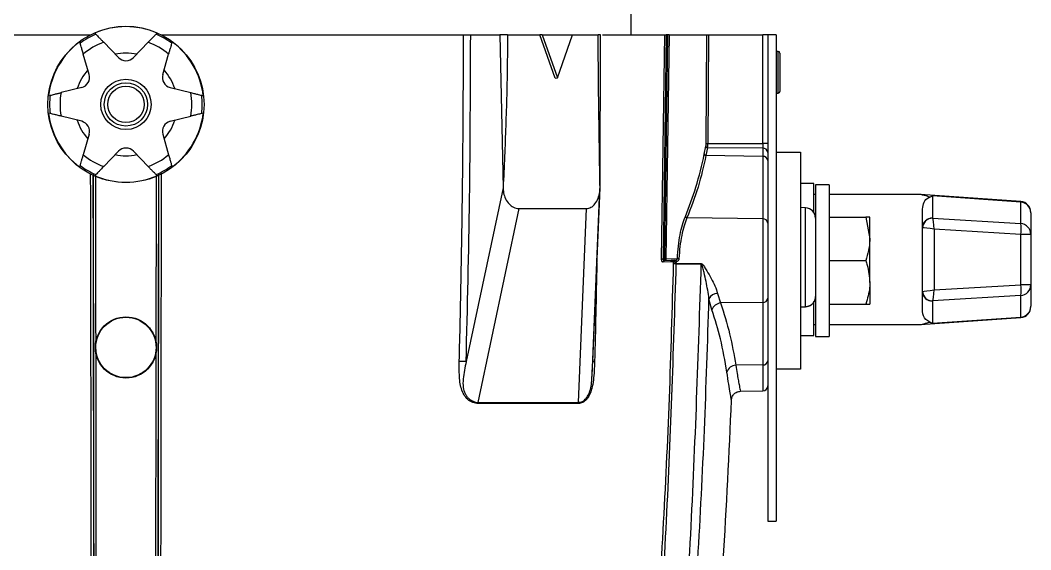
# Model space of a CAD drawing. Extents: x 17.3 to 113.1, y 4.8 to 84.5.
# Drawn here: x 53.35 to 59.18, y 11.25 to 14.3 of the extents above; entities that cross this region are included whole.
import ezdxf

# ---------------------------------------------------------------- set-up
doc = ezdxf.new("R2010")
doc.units = 0
doc.header["$MEASUREMENT"] = 0
doc.layers.add('OBJECT', color=7, linetype='CONTINUOUS')

msp = doc.modelspace()

# ---------------------------------------------------------------- linework, layer by layer
at = {"layer": 'OBJECT'}
for p, q in [((56.8728, 14.4198), (56.8728, 14.2135)), ((53.7835, 14.2243), (53.7896, 14.218)), ((54.1362, 14.218), (54.1423, 14.2243)), ((52.0173, 14.2135), (53.7576, 14.2135)), ((53.6993, 14.1659), (53.6969, 14.1743)), ((53.9197, 14.0832), (53.8347, 14.1713)), ((54.0061, 14.0832), (54.0911, 14.1713)), ((54.1682, 14.2135), (55.9085, 14.2135)), ((54.2289, 14.1743), (54.2265, 14.1659)), ((55.9501, 14.2135), (56.1178, 14.2135)), ((56.1178, 14.2135), (56.1372, 13.3335)), ((56.1623, 14.2135), (56.3482, 14.2135)), ((56.4373, 13.9646), (56.3482, 14.2135)), ((56.3628, 14.2135), (56.3482, 14.2135)), ((56.3628, 14.2135), (56.4515, 13.9658)), ((56.3628, 14.2135), (56.538, 14.2135)), ((56.4515, 13.9658), (56.538, 14.2135)), ((56.5385, 14.2135), (56.6855, 14.2135)), ((56.6958, 13.3335), (56.6984, 14.2135)), ((56.7105, 14.2135), (57.0688, 14.2135)), ((57.0508, 12.924), (57.0688, 14.2135)), ((57.0777, 14.2135), (57.0597, 12.9238)), ((57.085, 14.2135), (57.067, 12.924)), ((57.0939, 14.2135), (57.076, 12.9238)), ((57.085, 14.2135), (57.0777, 14.2135)), ((57.0939, 14.2135), (57.3112, 14.2135)), ((57.3074, 13.5894), (57.3112, 14.2135)), ((57.3209, 14.2135), (57.317, 13.5892)), ((57.3209, 14.2135), (57.6337, 14.2135)), ((57.6337, 13.5877), (57.6337, 14.2135)), ((57.6629, 14.2135), (57.6337, 14.2135)), ((57.6629, 14.2135), (57.6629, 11.4135)), ((57.7109, 14.2135), (57.6629, 14.2135)), ((57.7109, 14.2135), (57.7109, 11.4135)), ((53.7509, 13.9857), (53.7172, 14.1034)), ((54.1749, 13.9857), (54.2086, 14.1034)), ((57.7231, 14.1185), (57.7109, 14.1187)), ((57.7231, 13.9985), (57.7231, 14.1185)), ((57.7329, 14.1085), (57.7329, 13.8886)), ((57.7231, 13.8786), (57.7231, 13.9985)), ((56.4373, 13.9646), (56.4515, 13.9658)), ((53.5174, 13.8635), (53.526, 13.8656)), ((53.7078, 13.911), (53.589, 13.8814)), ((54.218, 13.911), (54.3368, 13.8814)), ((54.3998, 13.8656), (54.4084, 13.8635)), ((57.7109, 13.8784), (57.7231, 13.8786)), ((53.526, 13.7614), (53.5174, 13.7635)), ((54.4084, 13.7635), (54.3998, 13.7614)), ((53.7078, 13.7161), (53.589, 13.7457)), ((54.218, 13.7161), (54.3368, 13.7457)), ((53.7509, 13.6413), (53.7172, 13.5236)), ((54.1749, 13.6413), (54.2086, 13.5236)), ((57.317, 13.5892), (57.6337, 13.5877)), ((57.6629, 13.5877), (57.6337, 13.5877)), ((53.9197, 13.5439), (53.8347, 13.4558)), ((54.0061, 13.5439), (54.0911, 13.4558)), ((57.2967, 13.5266), (57.306, 13.5722)), ((57.3158, 13.5635), (57.3064, 13.5185)), ((57.6334, 13.5139), (57.3064, 13.5185)), ((57.6334, 13.5618), (57.3158, 13.5635)), ((57.6334, 13.5618), (57.6334, 13.5139)), ((57.7109, 13.5385), (57.8509, 13.5385)), ((57.8509, 13.5385), (57.8509, 12.2885)), ((53.6969, 13.4527), (53.6993, 13.4612)), ((54.2265, 13.4612), (54.2289, 13.4527)), ((57.6334, 13.5139), (57.6334, 13.1539)), ((53.7896, 13.4091), (53.7835, 13.4027)), ((54.1423, 13.4027), (54.1362, 13.4091)), ((57.9289, 13.3573), (57.8509, 13.3573)), ((57.9289, 13.3562), (57.9289, 13.3573)), ((57.9289, 13.1896), (57.9289, 13.3562)), ((58.0159, 13.351), (57.9379, 13.351)), ((57.9379, 13.351), (57.9379, 12.476)), ((58.0159, 13.351), (58.0159, 12.476)), ((56.1372, 13.3335), (55.9241, 12.3323)), ((56.6497, 12.2508), (56.6953, 13.3253)), ((56.6534, 12.3323), (56.6958, 13.3335)), ((57.9379, 13.2948), (57.9289, 13.2948)), ((58.544, 13.2948), (58.0159, 13.2948)), ((59.1208, 13.2541), (58.5425, 13.2948)), ((59.1208, 13.2509), (58.6127, 13.2866)), ((58.6127, 13.2866), (58.6127, 13.1577)), ((59.1208, 13.1268), (59.1208, 13.2509)), ((55.9931, 12.097), (56.2287, 13.2135)), ((56.2287, 13.2135), (56.6176, 13.2135)), ((56.5723, 12.097), (56.6176, 13.2135)), ((57.88, 13.2179), (57.8509, 13.219)), ((57.88, 12.6484), (57.88, 13.2179)), ((58.5539, 13.1032), (58.5539, 13.2109)), ((59.1789, 13.1889), (59.1789, 13.1917)), ((59.1789, 13.1889), (59.1789, 13.0649)), ((57.6334, 13.1539), (57.1971, 13.16)), ((57.6334, 13.1539), (57.6334, 12.6731)), ((58.0159, 13.1635), (58.2286, 13.1635)), ((58.2286, 13.1635), (58.2509, 13.0385)), ((58.2509, 13.0385), (58.2509, 13.1635)), ((58.6129, 13.1575), (59.1208, 13.1268)), ((58.5539, 12.7364), (58.5539, 13.1032)), ((58.6218, 13.0951), (58.6218, 12.7445)), ((59.1218, 13.0649), (58.6218, 13.0951)), ((59.1218, 12.7747), (59.1218, 13.0649)), ((59.1789, 13.0649), (59.1218, 13.0649)), ((59.1789, 13.0649), (59.1789, 12.7747)), ((58.2509, 12.7885), (58.2509, 13.0385)), ((57.0584, 12.9043), (57.0581, 12.9043)), ((57.1034, 12.9059), (57.0584, 12.9043)), ((57.0597, 12.9238), (57.067, 12.924)), ((57.0672, 12.914), (57.1124, 12.9156)), ((57.076, 12.9238), (57.1417, 12.926)), ((57.1198, 12.9064), (57.1034, 12.9059)), ((57.1124, 12.9156), (57.1291, 12.9162)), ((57.1197, 12.8959), (57.1198, 12.9064)), ((57.1197, 12.8943), (57.1197, 12.8959)), ((57.1198, 12.9064), (57.1211, 12.9065)), ((57.1291, 12.9162), (57.1294, 12.9162)), ((57.1338, 12.9068), (57.1336, 12.8963)), ((57.1336, 12.8963), (57.2796, 12.8964)), ((57.1336, 12.8941), (57.1336, 12.8963)), ((57.2796, 12.8942), (57.1336, 12.8941)), ((58.0159, 12.9135), (58.2286, 12.9135)), ((58.2509, 12.7885), (58.2509, 12.6635)), ((58.6218, 12.7445), (59.1218, 12.7747)), ((59.1789, 12.7747), (59.1218, 12.7747)), ((59.1789, 12.7747), (59.1789, 12.6506)), ((57.3732, 12.7252), (57.3907, 12.6697)), ((58.5539, 12.6286), (58.5539, 12.7364)), ((59.1208, 12.7127), (58.6129, 12.682)), ((59.1208, 12.5887), (59.1208, 12.7127)), ((57.3411, 12.6294), (57.3239, 12.6943)), ((57.6334, 12.6731), (57.3907, 12.6697)), ((57.6334, 12.6731), (57.6334, 12.3131)), ((57.8509, 12.6474), (57.88, 12.6484)), ((57.88, 12.6471), (57.8509, 12.6461)), ((57.9289, 12.4823), (57.9289, 12.6743)), ((58.0159, 12.6635), (58.2286, 12.6635)), ((58.2286, 12.6635), (58.2509, 12.6635)), ((58.6127, 12.6818), (58.6127, 12.5529)), ((59.1789, 12.6478), (59.1789, 12.6506)), ((58.5425, 12.5448), (59.1208, 12.5855)), ((58.6127, 12.5529), (59.1208, 12.5887)), ((57.9289, 12.5448), (57.9379, 12.5448)), ((58.0159, 12.5448), (58.544, 12.5448)), ((57.8509, 12.4823), (57.9289, 12.4823)), ((57.9379, 12.476), (58.0159, 12.476)), ((55.9241, 12.3323), (55.9241, 12.3322)), ((56.6536, 12.3445), (56.6534, 12.3323)), ((56.6534, 12.3322), (56.6545, 12.3325)), ((57.6334, 12.3131), (57.4781, 12.3109)), ((57.6334, 12.3131), (57.6334, 12.163)), ((57.8509, 12.2885), (57.7109, 12.2885)), ((57.5048, 12.1608), (57.6334, 12.163)), ((55.9931, 12.097), (55.9927, 12.09)), ((57.6629, 11.4135), (57.7109, 11.4135))]:
    msp.add_line(p, q, dxfattribs=at)
at = {"layer": 'OBJECT', "flags": 128}
for points in [[(59.1208, 13.2541), (59.1208, 13.2537), (59.1208, 13.2509)], [(59.1208, 12.5887), (59.1208, 12.5858), (59.1208, 12.5855)]]:
    msp.add_lwpolyline(points, dxfattribs=at)
at = {"layer": 'OBJECT'}
for centre, radius in [((53.9629, 13.8135), 0.45), ((53.9629, 13.8135), 0.145), ((53.9629, 13.8135), 0.125), ((53.9629, 13.8135), 0.105), ((53.9629, 12.4135), 0.1762), ((53.9629, 12.4135), 0.1739)]:
    msp.add_circle(centre, radius, dxfattribs=at)
for centre, radius, start, end in [((53.9629, 13.8135), 0.44, 113.19692, 126.80308), ((53.9629, 13.8135), 0.4483, 66.40432, 113.59568), ((53.9629, 13.8135), 0.44, 53.19692, 66.80308), ((53.9629, 13.8135), 0.4483, 126.40432, 173.59568), ((53.9629, 13.8135), 0.38, 109.71851, 130.28149), ((53.9629, 13.8135), 0.38, 49.71851, 70.28149), ((53.9629, 13.8135), 0.4483, 6.40432, 53.59568), ((53.9629, 13.8135), 0.2958, 77.89053, 102.10947), ((57.7229, 14.1085), 0.01, 0, 89), ((53.9629, 14.1249), 0.06, 224, 316), ((53.9629, 13.8135), 0.2958, 137.89053, 162.10947), ((53.6933, 13.9692), 0.06, 284, 16), ((54.2325, 13.9692), 0.06, 164, 256), ((53.9629, 13.8135), 0.2958, 17.89053, 42.10947), ((53.9629, 13.8135), 0.44, 173.19692, 186.80308), ((53.9629, 13.8135), 0.38, 169.71851, 190.28149), ((53.9629, 13.8135), 0.38, 349.71851, 10.28149), ((53.9629, 13.8135), 0.44, 353.19692, 6.80308), ((57.7229, 13.8886), 0.01, 271, 0), ((53.9629, 13.8135), 0.4483, 186.40432, 233.59568), ((53.9629, 13.8135), 0.4483, 306.40432, 353.59568), ((53.9629, 13.8135), 0.2958, 197.89053, 222.10947), ((53.6933, 13.6578), 0.06, 344, 76), ((54.2325, 13.6578), 0.06, 104, 196), ((53.9629, 13.8135), 0.2958, 317.89053, 342.10947), ((57.4292, 22.7725), 9.184, 269.23966, 269.30001), ((53.9629, 13.8135), 0.38, 229.71851, 250.28149), ((53.9629, 13.8135), 0.2958, 257.89053, 282.10947), ((53.9629, 13.5022), 0.06, 44, 136), ((53.9629, 13.8135), 0.38, 289.71851, 310.28149), ((57.3066, 13.5286), 0.0101, 191.19273, 269.01738), ((57.316, 13.5735), 0.01, 187.54294, 268.86763), ((57.6349, 13.5337), 0.0281, 4.39382, 92.97641), ((53.9629, 13.8135), 0.44, 233.19692, 246.80308), ((53.9629, 13.8135), 0.44, 293.19692, 306.80308), ((57.6357, 13.4866), 0.0274, 6.91191, 94.79103), ((53.9629, 13.8135), 0.4483, 246.40432, 293.59568), ((59.1166, 13.1887), 0.0623, 0.16849, 86.2003), ((59.1164, 13.1917), 0.0625, 0, 85.34042), ((57.1984, 13.1711), 0.0112, 194.92386, 262.96588), ((57.8779, 13.158), 0.06, 0, 88), ((57.6357, 13.1266), 0.0274, 6.91183, 94.79106), ((58.6088, 13.103), 0.0549, 85.83424, 179.79715), ((58.611, 13.1017), 0.0558, 88.073, 178.70125), ((58.8917, 13.0918), 0.2317, 353.32316, 8.68864), ((59.1166, 13.0647), 0.0623, 0.16848, 86.20031), ((57.1959, 17.8472), 4.9253, 268.31195, 268.41566), ((57.0679, 12.9043), 0.00976, 94.94129, 180.01233), ((57.068, 12.9044), 0.00963, 94.88344, 180.83101), ((56.9895, 12.9189), 0.0778, 356.38534, 3.74928), ((57.113, 12.9059), 0.00968, 93.6299, 180.4268), ((57.1305, 12.7745), 0.1219, 88.54586, 95.10597), ((57.1206, 12.4115), 0.4828, 88.45198, 90.10655), ((57.1296, 12.9065), 0.00971, 93.48063, 180.267), ((57.1304, 12.907), 0.00929, 96.25113, 182.92399), ((57.3377, 12.9478), 0.208, 188.67889, 191.36265), ((57.1542, 13.0404), 0.115, 263.74859, 268.39272), ((58.96, 12.8953), 1.6804, 179.96291, 180.03709), ((58.8917, 12.7477), 0.2317, 351.31136, 6.67684), ((59.1166, 12.7748), 0.0623, 273.7997, 359.83151), ((57.377, 12.6642), 0.0611, 93.59229, 150.44356), ((58.6088, 12.7366), 0.0549, 180.20286, 274.16575), ((58.611, 12.7378), 0.0558, 181.29875, 271.927), ((57.3962, 12.6122), 0.0578, 95.53251, 162.7297), ((57.6357, 12.7004), 0.0274, 265.20894, 353.08817), ((57.8659, 12.6477), 0.0141, 357.38094, 2.61906), ((59.1166, 12.6508), 0.0623, 273.79969, 359.83152), ((59.1164, 12.6478), 0.0625, 274.46735, 0), ((57.4781, 12.2584), 0.0525, 89.93456, 166.19191), ((57.6357, 12.3404), 0.0274, 265.20897, 353.08809), ((57.6329, 12.193), 0.03, 271, 0), ((6.8369, 14.2135), 50.66, 356.57471, 357.62076)]:
    msp.add_arc(centre, radius, start, end, dxfattribs=at)
for centre, major_axis, ratio, start_param, end_param in [((58.6202, 13.1572), (0.0075, -0.00053), 0.113367, 3.149676, 3.355799), ((58.6164, 13.0951), (-0.0042, 0.0629), 0.086265, 4.70661, 6.158549), ((58.6164, 13.1027), (0.0625, -0.0005), 0.013671, 3.141708, 3.347832), ((58.6164, 13.0951), (0.0625, -0.0079), 0.010931, 1.484918, 2.936857), ((58.6164, 12.7369), (0.0625, 0.0005), 0.013671, 2.935354, 3.141477), ((58.6164, 12.7445), (0.0625, 0.0079), 0.010931, 3.346328, 4.798268), ((58.6164, 12.7445), (0.0042, 0.0629), 0.086265, 3.266229, 4.718168), ((58.6202, 12.6824), (0.0075, 0.00053), 0.113367, 2.927386, 3.13351)]:
    msp.add_ellipse(centre, major_axis=major_axis, ratio=ratio, start_param=start_param, end_param=end_param, dxfattribs=at)
for points, knots in [([(53.7896, 14.218), (53.7901, 14.2174), (53.7912, 14.2163), (53.7983, 14.2089), (53.8088, 14.1981), (53.8215, 14.1849), (53.8305, 14.1756), (53.8347, 14.1713)], [0, 0, 0, 0, 0.198026, 0.395861, 0.598898, 0.81482, 1, 1, 1, 1]), ([(54.0911, 14.1713), (54.0966, 14.1769), (54.1075, 14.1882), (54.1217, 14.203), (54.1317, 14.2133), (54.1357, 14.2175), (54.1361, 14.2179), (54.1362, 14.218)], [0, 0, 0, 0, 0.241746, 0.484005, 0.711796, 0.922051, 1, 1, 1, 1]), ([(53.7172, 14.1034), (53.715, 14.111), (53.7107, 14.126), (53.705, 14.1458), (53.7011, 14.1596), (53.6995, 14.1652), (53.6993, 14.1657), (53.6993, 14.1659)], [0, 0, 0, 0, 0.241745, 0.4840054, 0.7117956, 0.922051, 1, 1, 1, 1]), ([(54.2265, 14.1659), (54.2263, 14.1651), (54.2259, 14.1637), (54.223, 14.1538), (54.2189, 14.1392), (54.2138, 14.1217), (54.2103, 14.1092), (54.2086, 14.1034)], [0, 0, 0, 0, 0.198026, 0.39586, 0.598898, 0.81482, 1, 1, 1, 1]), ([(55.8844, 12.333), (55.8863, 12.4107), (55.8905, 12.5756), (55.8958, 12.8372), (55.9005, 13.1176), (55.9041, 13.4004), (55.9067, 13.6761), (55.9082, 13.9448), (55.9084, 14.124), (55.9085, 14.2135)], [0, 0, 0, 0, 0.1241053, 0.2632119, 0.41732, 0.5714285, 0.7142858, 0.857143, 1, 1, 1, 1]), ([(55.9085, 14.2135), (55.9117, 14.2135), (55.9207, 14.2135), (55.9353, 14.2135), (55.9461, 14.2135), (55.9501, 14.2135)], [0, 0, 0, 0, 0.263881, 0.723096, 1, 1, 1, 1]), ([(55.9241, 12.3322), (55.9317, 12.6457), (55.9468, 13.2726), (55.949, 13.8999), (55.9501, 14.2135)], [0, 0, 0, 0, 0.500002, 1, 1, 1, 1]), ([(56.1623, 14.2135), (56.1567, 14.2135), (56.1454, 14.2135), (56.1292, 14.2135), (56.1202, 14.2135), (56.1178, 14.2135)], [0, 0, 0, 0, 0.425023, 0.850044, 1, 1, 1, 1]), ([(56.1623, 14.2135), (56.1621, 14.1586), (56.1616, 14.0437), (56.1579, 13.8691), (56.1524, 13.6911), (56.1455, 13.5126), (56.14, 13.3939), (56.1372, 13.3335)], [0, 0, 0, 0, 0.1871445, 0.3913482, 0.5951248, 0.793954, 1, 1, 1, 1]), ([(56.6958, 13.3335), (56.6949, 13.3939), (56.693, 13.5126), (56.6901, 13.6911), (56.6877, 13.8691), (56.6859, 14.0437), (56.6856, 14.1586), (56.6855, 14.2135)], [0, 0, 0, 0, 0.206023, 0.404822, 0.608638, 0.812834, 1, 1, 1, 1]), ([(56.6984, 14.2135), (56.6985, 14.2135), (56.6987, 14.2135), (56.6923, 14.2135), (56.6869, 14.2135), (56.6855, 14.2135)], [0, 0, 0, 0, 0.425025, 0.850048, 1, 1, 1, 1]), ([(57.0688, 14.2135), (57.069, 14.2135), (57.0695, 14.2135), (57.0705, 14.2135), (57.0717, 14.2135), (57.0731, 14.2135), (57.0745, 14.2135), (57.0761, 14.2135), (57.0772, 14.2135), (57.0777, 14.2135)], [0, 0, 0, 0, 0.1443771, 0.288714, 0.433066, 0.5774136, 0.7217669, 0.8591023, 1, 1, 1, 1]), ([(57.0939, 14.2135), (57.0937, 14.2135), (57.0932, 14.2135), (57.0922, 14.2135), (57.091, 14.2135), (57.0897, 14.2135), (57.0882, 14.2135), (57.0866, 14.2135), (57.0855, 14.2135), (57.085, 14.2135)], [0, 0, 0, 0, 0.14386, 0.287723, 0.431551, 0.57538, 0.719226, 0.857748, 1, 1, 1, 1]), ([(57.3112, 14.2135), (57.3115, 14.2135), (57.3118, 14.2135), (57.313, 14.2135), (57.3141, 14.2135), (57.3153, 14.2135), (57.3168, 14.2135), (57.3186, 14.2135), (57.32, 14.2135), (57.3209, 14.2135)], [0, 0, 0, 0, 0.235209, 0.351551, 0.467887, 0.584217, 0.700551, 0.816896, 1, 1, 1, 1]), ([(53.526, 13.8656), (53.5267, 13.8658), (53.5282, 13.8662), (53.5382, 13.8687), (53.5529, 13.8724), (53.5706, 13.8768), (53.5832, 13.8799), (53.589, 13.8814)], [0, 0, 0, 0, 0.198026, 0.395861, 0.598898, 0.81482, 1, 1, 1, 1]), ([(54.3368, 13.8814), (54.3444, 13.8795), (54.3597, 13.8757), (54.3796, 13.8707), (54.3935, 13.8672), (54.3992, 13.8658), (54.3997, 13.8657), (54.3998, 13.8656)], [0, 0, 0, 0, 0.241745, 0.484005, 0.711795, 0.922051, 1, 1, 1, 1]), ([(53.589, 13.7457), (53.5814, 13.7476), (53.5662, 13.7514), (53.5462, 13.7563), (53.5323, 13.7598), (53.5267, 13.7612), (53.5261, 13.7614), (53.526, 13.7614)], [0, 0, 0, 0, 0.241745, 0.484005, 0.711795, 0.922051, 1, 1, 1, 1]), ([(54.3998, 13.7614), (54.3991, 13.7612), (54.3976, 13.7608), (54.3876, 13.7584), (54.373, 13.7547), (54.3552, 13.7503), (54.3427, 13.7471), (54.3368, 13.7457)], [0, 0, 0, 0, 0.198026, 0.395861, 0.598898, 0.81482, 1, 1, 1, 1]), ([(57.306, 13.5722), (57.3062, 13.5732), (57.3065, 13.5751), (57.3069, 13.5794), (57.3073, 13.5842), (57.3073, 13.5876), (57.3074, 13.5894)], [0, 0, 0, 0, 0.248709, 0.500162, 0.750977, 1, 1, 1, 1]), ([(57.3158, 13.5635), (57.3159, 13.5649), (57.3163, 13.5679), (57.3166, 13.5742), (57.3169, 13.5815), (57.317, 13.5866), (57.317, 13.5892)], [0, 0, 0, 0, 0.249779, 0.499583, 0.749654, 1, 1, 1, 1]), ([(57.6337, 13.5877), (57.6337, 13.5851), (57.6337, 13.5799), (57.6337, 13.5726), (57.6336, 13.5663), (57.6335, 13.5633), (57.6334, 13.5618)], [0, 0, 0, 0, 0.2493403, 0.4997058, 0.7496603, 1, 1, 1, 1]), ([(53.6993, 13.4612), (53.6995, 13.4619), (53.6999, 13.4634), (53.7028, 13.4733), (53.7069, 13.4878), (53.712, 13.5054), (53.7155, 13.5178), (53.7172, 13.5236)], [0, 0, 0, 0, 0.198026, 0.39586, 0.598898, 0.81482, 1, 1, 1, 1]), ([(54.2086, 13.5236), (54.2108, 13.5161), (54.2151, 13.501), (54.2208, 13.4813), (54.2247, 13.4674), (54.2263, 13.4619), (54.2265, 13.4613), (54.2265, 13.4612)], [0, 0, 0, 0, 0.241745, 0.484005, 0.711795, 0.922051, 1, 1, 1, 1]), ([(57.1876, 13.1682), (57.2094, 13.2243), (57.2552, 13.3426), (57.2824, 13.4632), (57.2967, 13.5266)], [0, 0, 0, 0, 0.4742798, 1, 1, 1, 1]), ([(57.3064, 13.5185), (57.2928, 13.458), (57.2657, 13.3374), (57.2199, 13.219), (57.1971, 13.16)], [0, 0, 0, 0, 0.501523, 1, 1, 1, 1]), ([(53.7635, 8.3266), (53.7636, 8.5591), (53.7638, 9.032), (53.7638, 9.7546), (53.7634, 10.5015), (53.7628, 11.2509), (53.7619, 11.9961), (53.7608, 12.7127), (53.7599, 13.1863), (53.7594, 13.415)], [0, 0, 0, 0, 0.137615, 0.279872, 0.42677, 0.578311, 0.72145, 0.865533, 1, 1, 1, 1]), ([(53.7734, 13.4102), (53.7739, 13.1861), (53.7755, 12.4702), (53.777, 11.2635), (53.778, 9.7915), (53.7777, 8.8137), (53.7775, 8.3248)], [0, 0, 0, 0, 0.131845, 0.421274, 0.710667, 1, 1, 1, 1]), ([(53.7784, 8.3283), (53.7786, 8.7633), (53.7789, 9.6333), (53.7782, 10.9426), (53.7768, 12.2016), (53.7751, 13.0245), (53.7744, 13.4098)], [0, 0, 0, 0, 0.257671, 0.51538, 0.773064, 1, 1, 1, 1]), ([(53.7904, 12.4389), (53.7902, 12.5587), (53.7897, 12.8806), (53.789, 13.2027), (53.7886, 13.4049)], [0, 0, 0, 0, 0.372129, 1, 1, 1, 1]), ([(53.8347, 13.4558), (53.8292, 13.4501), (53.8183, 13.4389), (53.8041, 13.4241), (53.7941, 13.4137), (53.7901, 13.4096), (53.7897, 13.4092), (53.7896, 13.4091)], [0, 0, 0, 0, 0.241745, 0.484005, 0.711796, 0.922051, 1, 1, 1, 1]), ([(54.1362, 13.4091), (54.1357, 13.4096), (54.1346, 13.4107), (54.1275, 13.4181), (54.117, 13.429), (54.1043, 13.4421), (54.0953, 13.4515), (54.0911, 13.4558)], [0, 0, 0, 0, 0.198026, 0.395861, 0.598898, 0.81482, 1, 1, 1, 1]), ([(54.1372, 13.4058), (54.1367, 13.1614), (54.136, 12.8331), (54.1355, 12.5051), (54.1354, 12.4213)], [0, 0, 0, 0, 0.744458, 1, 1, 1, 1]), ([(54.1514, 13.4113), (54.1507, 13.0255), (54.149, 12.2021), (54.1476, 10.9426), (54.1469, 9.6333), (54.1472, 8.7633), (54.1474, 8.3283)], [0, 0, 0, 0, 0.227164, 0.484774, 0.742404, 1, 1, 1, 1]), ([(54.1483, 8.3248), (54.1481, 8.8138), (54.1478, 9.7917), (54.1488, 11.2638), (54.1503, 12.4709), (54.1519, 13.1872), (54.1524, 13.4117)], [0, 0, 0, 0, 0.289276, 0.578616, 0.867921, 1, 1, 1, 1]), ([(54.1664, 13.4171), (54.1664, 13.3989), (54.1657, 13.0992), (54.1647, 12.5202), (54.1634, 11.6728), (54.1626, 10.819), (54.1621, 9.9674), (54.162, 9.1358), (54.1622, 8.5929), (54.1623, 8.3266)], [0, 0, 0, 0, 0.010682, 0.176176, 0.340439, 0.509206, 0.67886, 0.842458, 1, 1, 1, 1]), ([(56.1372, 13.3335), (56.1373, 13.3297), (56.1374, 13.3198), (56.1403, 13.2979), (56.1496, 13.2681), (56.1698, 13.2389), (56.1973, 13.2182), (56.218, 13.2151), (56.2287, 13.2135)], [0, 0, 0, 0, 0.061294, 0.157977, 0.353026, 0.568966, 0.7756, 1, 1, 1, 1]), ([(56.6176, 13.2135), (56.6265, 13.215), (56.6442, 13.218), (56.6679, 13.2392), (56.6855, 13.2704), (56.6943, 13.3041), (56.6954, 13.3253), (56.6958, 13.3335)], [0, 0, 0, 0, 0.217935, 0.435232, 0.661573, 0.868603, 1, 1, 1, 1]), ([(58.5966, 13.2798), (58.5858, 13.2828), (58.5692, 13.2873), (58.5515, 13.2922), (58.542, 13.2949), (58.5436, 13.2945), (58.544, 13.2943)], [0, 0, 0, 0, 0.3804126, 0.5856168, 0.892028, 1, 1, 1, 1]), ([(58.5966, 13.2798), (58.6019, 13.2825), (58.6073, 13.2851), (58.6126, 13.2866), (58.6127, 13.2866)], [0, 0, 0, 0, 0.98272, 1, 1, 1, 1]), ([(58.5539, 13.2109), (58.5565, 13.2248), (58.5618, 13.2531), (58.5792, 13.272), (58.5945, 13.2789), (58.5966, 13.2798)], [0, 0, 0, 0, 0.454626, 0.927986, 1, 1, 1, 1]), ([(57.1417, 12.926), (57.1432, 12.95), (57.1461, 12.9977), (57.1568, 13.064), (57.1708, 13.123), (57.182, 13.1532), (57.1876, 13.1682)], [0, 0, 0, 0, 0.2512016, 0.5002766, 0.7505016, 1, 1, 1, 1]), ([(57.1971, 13.16), (57.1914, 13.1455), (57.1801, 13.1163), (57.1662, 13.0591), (57.1554, 12.9949), (57.1525, 12.9486), (57.151, 12.9254)], [0, 0, 0, 0, 0.2496846, 0.4999809, 0.7489812, 1, 1, 1, 1]), ([(58.2509, 13.1635), (58.2509, 13.1635), (58.2506, 13.1635), (58.2392, 13.1635), (58.2286, 13.1635)], [0, 0, 0, 0, 0.070214, 1, 1, 1, 1]), ([(58.2509, 13.0385), (58.2509, 13.0356), (58.2506, 12.9933), (58.2392, 12.952), (58.2286, 12.9135)], [0, 0, 0, 0, 0.0702143, 1, 1, 1, 1]), ([(56.6774, 12.8984), (56.6754, 12.8015), (56.6717, 12.613), (56.6667, 12.4246), (56.6643, 12.333)], [0, 0, 0, 0, 0.5137368, 1, 1, 1, 1]), ([(56.7954, 8.3266), (56.8235, 8.5705), (56.8807, 9.0673), (56.9528, 9.8275), (57.0139, 10.5942), (57.062, 11.3619), (57.0985, 12.1246), (57.1126, 12.6366), (57.1197, 12.8943)], [0, 0, 0, 0, 0.160827, 0.327495, 0.500007, 0.664527, 0.83119, 1, 1, 1, 1]), ([(57.1336, 12.8941), (57.1171, 12.3852), (57.0841, 11.367), (56.9761, 9.8429), (56.8648, 8.8307), (56.8092, 8.325)], [0, 0, 0, 0, 0.3333562, 0.6669607, 1, 1, 1, 1]), ([(56.945, 8.2298), (57.0023, 8.7461), (57.117, 9.7794), (57.2285, 11.3353), (57.2626, 12.3747), (57.2796, 12.8942)], [0, 0, 0, 0, 0.333112, 0.666662, 1, 1, 1, 1]), ([(57.0581, 12.9043), (57.0572, 12.9046), (57.0552, 12.9052), (57.0531, 12.9088), (57.0519, 12.9128), (57.0512, 12.9162), (57.0508, 12.92), (57.0508, 12.9227), (57.0508, 12.924)], [0, 0, 0, 0, 0.250461, 0.499095, 0.623969, 0.749217, 0.874879, 1, 1, 1, 1]), ([(57.0597, 12.9238), (57.0597, 12.9231), (57.0597, 12.9217), (57.0601, 12.9197), (57.0608, 12.9179), (57.0621, 12.916), (57.0642, 12.9144), (57.066, 12.9142), (57.0671, 12.914)], [0, 0, 0, 0, 0.115863, 0.235626, 0.362968, 0.500968, 0.715692, 1, 1, 1, 1]), ([(57.067, 12.924), (57.068, 12.924), (57.0699, 12.9239), (57.0725, 12.9239), (57.0747, 12.9238), (57.0755, 12.9238), (57.076, 12.9238)], [0, 0, 0, 0, 0.250007, 0.500033, 0.750052, 1, 1, 1, 1]), ([(57.0671, 12.914), (57.0671, 12.914), (57.0672, 12.914), (57.0672, 12.914), (57.0672, 12.914)], [0, 0, 0, 0, 0.505478, 1, 1, 1, 1]), ([(57.076, 12.9238), (57.0759, 12.9229), (57.0758, 12.9214), (57.0749, 12.9191), (57.0733, 12.9167), (57.0707, 12.9148), (57.0685, 12.9141), (57.0673, 12.914), (57.0672, 12.914)], [0, 0, 0, 0, 0.165751, 0.304542, 0.500524, 0.75897, 0.963227, 1, 1, 1, 1]), ([(57.1211, 12.9065), (57.1219, 12.9065), (57.1233, 12.9065), (57.1265, 12.9066), (57.13, 12.9067), (57.1325, 12.9068), (57.1338, 12.9068)], [0, 0, 0, 0, 0.2526722, 0.5023033, 0.7509138, 1, 1, 1, 1]), ([(57.1294, 12.9162), (57.1298, 12.9162), (57.1303, 12.9162), (57.1313, 12.9163), (57.1319, 12.9164), (57.1321, 12.9164)], [0, 0, 0, 0, 0.567945, 0.802836, 1, 1, 1, 1]), ([(57.1321, 12.9164), (57.1333, 12.9167), (57.1358, 12.9174), (57.1388, 12.9196), (57.141, 12.9225), (57.1415, 12.9249), (57.1417, 12.926)], [0, 0, 0, 0, 0.263892, 0.519208, 0.764227, 1, 1, 1, 1]), ([(57.151, 12.9254), (57.1506, 12.9231), (57.1499, 12.9186), (57.1459, 12.9129), (57.1405, 12.9086), (57.136, 12.9074), (57.1338, 12.9068)], [0, 0, 0, 0, 0.249806, 0.499823, 0.747006, 1, 1, 1, 1]), ([(57.2796, 12.8964), (57.28, 12.8964), (57.281, 12.8963), (57.2831, 12.8954), (57.2862, 12.8929), (57.2912, 12.8867), (57.2998, 12.874), (57.3159, 12.848), (57.3371, 12.811), (57.3599, 12.767), (57.3687, 12.7392), (57.3732, 12.7252)], [0, 0, 0, 0, 0.006485, 0.013719, 0.031593, 0.062972, 0.125806, 0.2514, 0.500146, 0.748658, 1, 1, 1, 1]), ([(57.3239, 12.6943), (57.3191, 12.7272), (57.3118, 12.777), (57.2973, 12.8367), (57.2897, 12.867), (57.2855, 12.8821), (57.2831, 12.8893), (57.2817, 12.8925), (57.2807, 12.8937), (57.2801, 12.8941), (57.2798, 12.8942), (57.2797, 12.8942), (57.2796, 12.8942)], [0, 0, 0, 0, 0.496699, 0.7520312, 0.8811108, 0.944765, 0.975296, 0.9892337, 0.9951733, 0.9976836, 0.9988504, 1, 1, 1, 1]), ([(58.2286, 12.9135), (58.2314, 12.9049), (58.2445, 12.8642), (58.2481, 12.8219), (58.2509, 12.7885)], [0, 0, 0, 0, 0.211001, 1, 1, 1, 1]), ([(58.2509, 12.7885), (58.2507, 12.7787), (58.2496, 12.7364), (58.2377, 12.6952), (58.2286, 12.6635)], [0, 0, 0, 0, 0.231849, 1, 1, 1, 1]), ([(57.88, 12.6484), (57.8829, 12.6486), (57.8925, 12.6494), (57.9084, 12.6552), (57.9246, 12.6684), (57.9353, 12.6863), (57.9379, 12.7001), (57.9379, 12.7069), (57.9379, 12.7071)], [0, 0, 0, 0, 0.093063, 0.311107, 0.536525, 0.766297, 0.99553, 1, 1, 1, 1]), ([(57.9379, 12.7071), (57.9379, 12.7069), (57.9379, 12.7058), (57.9378, 12.7031), (57.9371, 12.6962), (57.934, 12.6836), (57.9246, 12.6675), (57.9084, 12.6541), (57.8925, 12.6481), (57.8829, 12.6473), (57.88, 12.6471)], [0, 0, 0, 0, 0.004468, 0.036716, 0.090607, 0.234341, 0.463859, 0.689062, 0.906977, 1, 1, 1, 1]), ([(56.9937, 8.2243), (57.0217, 8.4635), (57.0784, 8.9502), (57.1505, 9.694), (57.2122, 10.4439), (57.2616, 11.1946), (57.3, 11.941), (57.3159, 12.4422), (57.3239, 12.6943)], [0, 0, 0, 0, 0.1611428, 0.3277987, 0.4999716, 0.6645325, 0.8312073, 1, 1, 1, 1]), ([(57.3907, 12.6697), (57.4096, 12.6105), (57.4475, 12.4918), (57.4679, 12.3713), (57.4781, 12.3109)], [0, 0, 0, 0, 0.498788, 1, 1, 1, 1]), ([(57.4271, 12.271), (57.4163, 12.3352), (57.396, 12.4555), (57.3585, 12.5741), (57.3411, 12.6294)], [0, 0, 0, 0, 0.5337315, 1, 1, 1, 1]), ([(58.5966, 12.5597), (58.5888, 12.5644), (58.5669, 12.5778), (58.5548, 12.6042), (58.554, 12.6261), (58.5539, 12.6286)], [0, 0, 0, 0, 0.324578, 0.922743, 1, 1, 1, 1]), ([(58.544, 12.5452), (58.544, 12.5452), (58.5438, 12.5451), (58.5584, 12.5493), (58.5787, 12.5549), (58.5957, 12.5595), (58.5966, 12.5597)], [0, 0, 0, 0, 0.200382, 0.415073, 0.971023, 1, 1, 1, 1]), ([(58.6127, 12.5529), (58.6126, 12.5529), (58.6073, 12.5544), (58.6019, 12.5571), (58.5966, 12.5597)], [0, 0, 0, 0, 0.01728, 1, 1, 1, 1]), ([(53.7926, 8.3266), (53.7927, 8.5644), (53.7929, 9.0483), (53.7929, 9.7879), (53.7926, 10.5429), (53.792, 11.299), (53.7913, 11.9181), (53.7907, 12.2838), (53.7905, 12.4018)], [0, 0, 0, 0, 0.175659, 0.357361, 0.545105, 0.731477, 0.913331, 1, 1, 1, 1]), ([(54.1353, 12.3824), (54.135, 12.1881), (54.1342, 11.7061), (54.1335, 10.9226), (54.133, 10.0432), (54.1328, 9.1728), (54.1331, 8.6049), (54.1332, 8.3266)], [0, 0, 0, 0, 0.14335, 0.355591, 0.578663, 0.793465, 1, 1, 1, 1]), ([(55.9927, 12.09), (55.9822, 12.0913), (55.9613, 12.094), (55.9331, 12.1126), (55.9102, 12.1402), (55.8905, 12.1873), (55.8833, 12.2539), (55.884, 12.3066), (55.8844, 12.333)], [0, 0, 0, 0, 0.125022, 0.250259, 0.372598, 0.500558, 0.75017, 1, 1, 1, 1]), ([(55.9241, 12.3322), (55.917, 12.3324), (55.9028, 12.3328), (55.8905, 12.3329), (55.8844, 12.333)], [0, 0, 0, 0, 0.499995, 1, 1, 1, 1]), ([(55.9241, 12.3322), (55.9209, 12.3156), (55.9144, 12.2824), (55.9062, 12.2329), (55.9045, 12.1864), (55.9142, 12.1536), (55.926, 12.1335), (55.9366, 12.1212), (55.9495, 12.1106), (55.9638, 12.1026), (55.9788, 12.0977), (55.9888, 12.0972), (55.9931, 12.097)], [0, 0, 0, 0, 0.167654, 0.336418, 0.499288, 0.624454, 0.681334, 0.749951, 0.80526, 0.875043, 0.945879, 1, 1, 1, 1]), ([(56.6643, 12.333), (56.6637, 12.3144), (56.6625, 12.2789), (56.6582, 12.2261), (56.6503, 12.1791), (56.6365, 12.1401), (56.6183, 12.1124), (56.5962, 12.0939), (56.5799, 12.0913), (56.5718, 12.09)], [0, 0, 0, 0, 0.175155, 0.335953, 0.499736, 0.628069, 0.749937, 0.875048, 1, 1, 1, 1]), ([(56.6545, 12.3325), (56.6547, 12.3326), (56.6551, 12.3328), (56.6605, 12.3329), (56.6643, 12.333)], [0, 0, 0, 0, 0.289703, 1, 1, 1, 1]), ([(57.4781, 12.3109), (57.4807, 12.2948), (57.4856, 12.2638), (57.4921, 12.2271), (57.4985, 12.1925), (57.5031, 12.1687), (57.5054, 12.1577), (57.5048, 12.1608), (57.5048, 12.1608)], [0, 0, 0, 0, 0.174293, 0.336705, 0.499668, 0.754282, 0.998981, 1, 1, 1, 1]), ([(56.5723, 12.097), (56.58, 12.0982), (56.5953, 12.1006), (56.6161, 12.1184), (56.6327, 12.1456), (56.6436, 12.1818), (56.6479, 12.218), (56.6491, 12.2413), (56.6496, 12.2508)], [0, 0, 0, 0, 0.169476, 0.339573, 0.508222, 0.676895, 0.867999, 1, 1, 1, 1]), ([(56.6496, 12.2508), (56.6499, 12.2555), (56.6506, 12.2665), (56.6511, 12.2775), (56.6513, 12.2839)], [0, 0, 0, 0, 0.41689, 1, 1, 1, 1]), ([(57.4532, 12.1104), (57.4529, 12.1124), (57.4521, 12.1164), (57.4463, 12.1489), (57.4378, 12.1985), (57.4306, 12.2468), (57.4271, 12.271)], [0, 0, 0, 0, 0.249549, 0.499968, 0.749833, 1, 1, 1, 1]), ([(57.4532, 12.1104), (57.4542, 12.1168), (57.4561, 12.13), (57.4682, 12.1467), (57.4852, 12.1583), (57.4984, 12.16), (57.5048, 12.1608)], [0, 0, 0, 0, 0.240856, 0.500001, 0.759147, 1, 1, 1, 1]), ([(56.5718, 12.09), (56.4843, 12.0899), (56.3092, 12.0899), (56.0982, 12.0899), (55.9927, 12.09)], [0, 0, 0, 0, 0.500002, 1, 1, 1, 1]), ([(55.9931, 12.097), (56.0986, 12.0971), (56.3097, 12.0971), (56.4848, 12.0971), (56.5723, 12.097)], [0, 0, 0, 0, 0.499778, 1, 1, 1, 1]), ([(56.5723, 12.097), (56.5722, 12.0959), (56.5719, 12.0935), (56.5718, 12.0912), (56.5718, 12.09)], [0, 0, 0, 0, 0.5, 1, 1, 1, 1])]:
    msp.add_open_spline(points, degree=3, knots=knots, dxfattribs=at)

doc.saveas('drawing.dxf')
